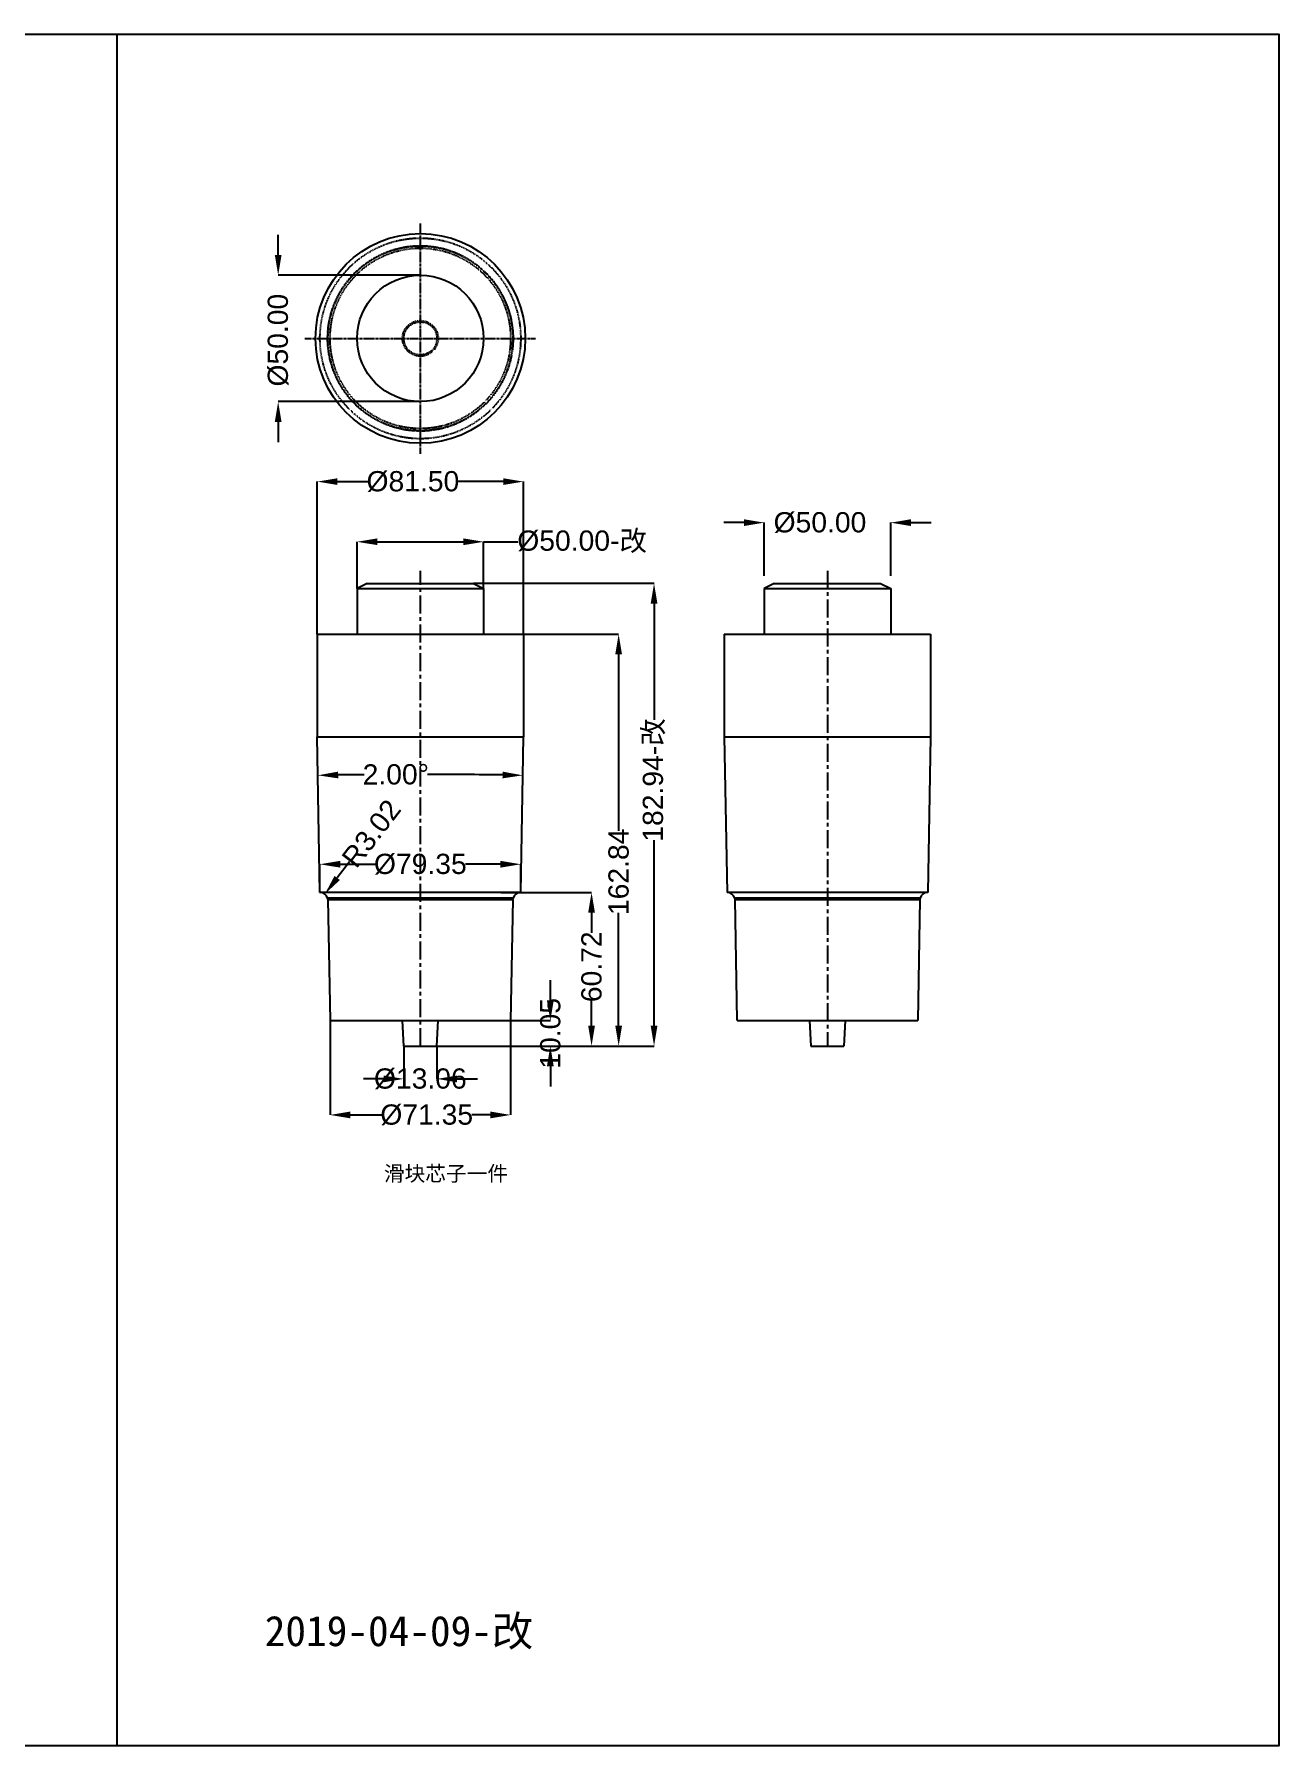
# Model space of a CAD drawing. Header units: millimetres. Extents: x 2203 to 3198, y 1512 to 2189.
# Drawn here: x 2706 to 3198, y 1512 to 2189 of the extents above; entities that cross this region are included whole.
import ezdxf

# ---------------------------------------------------------------- set-up
doc = ezdxf.new("R2010")
doc.units = ezdxf.units.MM
doc.linetypes.add('CENTER', pattern=[0.6, 0.375, -0.075, 0.075, -0.075])
doc.linetypes.add('HIDDEN', pattern=[0.2, 0.1, -0.1])
doc.layers.add('DEFAULT_2', color=8, linetype='HIDDEN')
doc.styles.get("Standard").update_dxf_attribs({"font": 'arial.ttf'})
doc.dimstyles.new('11', dxfattribs={"dimtxt": 8, "dimasz": 8, "dimexe": 0, "dimexo": 0, "dimgap": 0, "dimtad": 0, "dimzin": 0, "dimdsep": 46, "dimtxsty": 'Standard', "dimcen": 0, "dimclrd": 4, "dimclre": 4, "dimclrt": 6, "dimazin": 0, "dimtfac": 1, "dimtofl": 0, "dimtmove": 0, "dimatfit": 3, "dimfxl": 0, "dimtolj": 1, "dimtzin": 0, "dimarcsym": 0})

# ---------------------------------------------------------------- blocks, each defined once
blk = doc.blocks.new('*D36')
at = {"color": 4, "lineweight": -2, "transparency": 16777216}
for p, q in [((2802.59, 2101.7), (2802.59, 2109.7)), ((2858.78, 2093.7), (2802.59, 2093.7)), ((2858.78, 2043.7), (2802.59, 2043.7)), ((2802.59, 2035.7), (2802.59, 2027.7))]:
    blk.add_line(p, q, dxfattribs=at)
at = {"color": 4, "transparency": 16777216}
for points in [[(2801.25, 2101.7), (2803.92, 2101.7), (2802.59, 2093.7)], [(2801.25, 2035.7), (2803.92, 2035.7), (2802.59, 2043.7)]]:
    blk.add_solid(points, dxfattribs=at)
at = {"layer": 'Defpoints', "color": 0, "transparency": 16777216}
for p in [(2858.78, 2093.7), (2802.59, 2043.7), (2858.78, 2043.7)]:
    blk.add_point(p, dxfattribs=at)
at = {"color": 6, "transparency": 16777216, "insert": (2802.59, 2068), "char_height": 8, "attachment_point": 5, "rotation": 90}
blk.add_mtext('\\A1;%%c50.00', dxfattribs=at)
blk = doc.blocks.new('*D44')
at = {"color": 4, "lineweight": -2, "transparency": 16777216}
for p, q in [((2852.25, 1788.92), (2852.25, 1775.93)), ((2865.31, 1788.92), (2865.31, 1775.93)), ((2844.25, 1775.93), (2836.25, 1775.93)), ((2873.31, 1775.93), (2881.31, 1775.93))]:
    blk.add_line(p, q, dxfattribs=at)
at = {"color": 4, "transparency": 16777216}
for points in [[(2844.25, 1777.26), (2844.25, 1774.59), (2852.25, 1775.93)], [(2873.31, 1777.26), (2873.31, 1774.59), (2865.31, 1775.93)]]:
    blk.add_solid(points, dxfattribs=at)
at = {"layer": 'Defpoints', "color": 0, "transparency": 16777216}
for p in [(2852.25, 1788.92), (2865.31, 1788.92), (2852.25, 1775.93)]:
    blk.add_point(p, dxfattribs=at)
at = {"color": 6, "transparency": 16777216, "insert": (2858.78, 1775.93), "char_height": 8, "attachment_point": 5}
blk.add_mtext('\\A1;%%c13.06', dxfattribs=at)
blk = doc.blocks.new('*D45')
at = {"color": 4, "lineweight": -2, "transparency": 16777216}
for p, q in [((2910.17, 1806.97), (2910.17, 1814.97)), ((2864.28, 1798.97), (2910.17, 1798.97)), ((2861.44, 1788.92), (2910.17, 1788.92)), ((2910.17, 1780.92), (2910.17, 1772.92))]:
    blk.add_line(p, q, dxfattribs=at)
at = {"color": 4, "transparency": 16777216}
for points in [[(2908.83, 1806.97), (2911.5, 1806.97), (2910.17, 1798.97)], [(2908.83, 1780.92), (2911.5, 1780.92), (2910.17, 1788.92)]]:
    blk.add_solid(points, dxfattribs=at)
at = {"layer": 'Defpoints', "color": 0, "transparency": 16777216}
for p in [(2864.28, 1798.97), (2910.17, 1798.97), (2861.44, 1788.92)]:
    blk.add_point(p, dxfattribs=at)
at = {"color": 6, "transparency": 16777216, "insert": (2910.17, 1793.94), "char_height": 8, "attachment_point": 5, "rotation": 90}
blk.add_mtext('\\A1;10.05', dxfattribs=at)
blk = doc.blocks.new('*D46')
at = {"color": 4, "lineweight": -2, "transparency": 16777216}
for p, q in [((2890.77, 1849.64), (2926.46, 1849.64)), ((2926.46, 1841.64), (2926.46, 1833.73)), ((2926.46, 1796.92), (2926.46, 1806.77)), ((2862.98, 1788.92), (2926.46, 1788.92))]:
    blk.add_line(p, q, dxfattribs=at)
at = {"color": 4, "transparency": 16777216}
for points in [[(2925.12, 1841.64), (2927.79, 1841.64), (2926.46, 1849.64)], [(2925.12, 1796.92), (2927.79, 1796.92), (2926.46, 1788.92)]]:
    blk.add_solid(points, dxfattribs=at)
at = {"layer": 'Defpoints', "color": 0, "transparency": 16777216}
for p in [(2890.77, 1849.64), (2926.46, 1849.64), (2862.98, 1788.92)]:
    blk.add_point(p, dxfattribs=at)
at = {"color": 6, "transparency": 16777216, "insert": (2926.46, 1820.25), "char_height": 8, "attachment_point": 5, "rotation": 90}
blk.add_mtext('\\A1;60.72', dxfattribs=at)
blk = doc.blocks.new('*D47')
at = {"color": 4, "lineweight": -2, "transparency": 16777216}
for p, q in [((2819.11, 1849.64), (2819.11, 1860.79)), ((2827.11, 1860.79), (2840.9, 1860.79)), ((2890.46, 1860.79), (2876.66, 1860.79)), ((2898.46, 1849.64), (2898.46, 1860.79))]:
    blk.add_line(p, q, dxfattribs=at)
at = {"color": 4, "transparency": 16777216}
for points in [[(2827.11, 1862.13), (2827.11, 1859.46), (2819.11, 1860.79)], [(2890.46, 1862.13), (2890.46, 1859.46), (2898.46, 1860.79)]]:
    blk.add_solid(points, dxfattribs=at)
at = {"layer": 'Defpoints', "color": 0, "transparency": 16777216}
for p in [(2819.11, 1860.79), (2819.11, 1849.64), (2898.46, 1849.64)]:
    blk.add_point(p, dxfattribs=at)
at = {"color": 6, "transparency": 16777216, "insert": (2858.78, 1860.79), "char_height": 8, "attachment_point": 5}
blk.add_mtext('\\A1;%%c79.35', dxfattribs=at)
blk = doc.blocks.new('*D48')
at = {"color": 4, "lineweight": -2, "transparency": 16777216}
for start, end in [(90.5499, 90.8024), (89.1976, 89.92865)]:
    blk.add_arc((2858.78, -423.34), 2319.65, start, end, dxfattribs=at)
at = {"color": 4, "transparency": 16777216}
for points in [[(2826.32, 1894.75), (2826.28, 1897.41), (2818.3, 1895.95)], [(2891.29, 1897.41), (2891.25, 1894.75), (2899.27, 1895.95)]]:
    blk.add_solid(points, dxfattribs=at)
at = {"layer": 'Defpoints', "color": 0, "transparency": 16777216}
for p in [(2818.03, 1911.23), (2899.53, 1911.23), (2872.28, 1896.27), (2819.11, 1849.64), (2898.46, 1849.64)]:
    blk.add_point(p, dxfattribs=at)
at = {"color": 6, "transparency": 16777216, "insert": (2849.09, 1896.29), "char_height": 8, "attachment_point": 5, "rotation": 0.23928}
blk.add_mtext('\\A1;2.00°', dxfattribs=at)
blk = doc.blocks.new('*D49')
at = {"color": 4, "lineweight": -2, "transparency": 16777216}
blk.add_line((2830.79, 1861.71), (2825.92, 1855.37), dxfattribs=at)
at = {"color": 4, "transparency": 16777216}
blk.add_solid([(2824.86, 1856.18), (2826.98, 1854.56), (2821.05, 1849.02)], dxfattribs=at)
at = {"layer": 'Defpoints', "color": 0, "transparency": 16777216}
for p in [(2821.05, 1849.02), (2819.21, 1846.63)]:
    blk.add_point(p, dxfattribs=at)
at = {"color": 6, "transparency": 16777216, "insert": (2839.42, 1872.96), "char_height": 8, "attachment_point": 5, "rotation": 52.5}
blk.add_mtext('\\A1;R3.02', dxfattribs=at)
blk = doc.blocks.new('*D37')
at = {"color": 4, "lineweight": -2, "transparency": 16777216}
for p, q in [((2883.89, 1951.76), (2937.17, 1951.76)), ((2937.17, 1943.76), (2937.17, 1874)), ((2937.17, 1796.92), (2937.17, 1841.57)), ((2876.71, 1788.92), (2937.17, 1788.92))]:
    blk.add_line(p, q, dxfattribs=at)
at = {"color": 4, "transparency": 16777216}
for points in [[(2935.83, 1943.76), (2938.5, 1943.76), (2937.17, 1951.76)], [(2935.83, 1796.92), (2938.5, 1796.92), (2937.17, 1788.92)]]:
    blk.add_solid(points, dxfattribs=at)
at = {"layer": 'Defpoints', "color": 0, "transparency": 16777216}
for p in [(2883.89, 1951.76), (2876.71, 1788.92), (2937.17, 1788.92)]:
    blk.add_point(p, dxfattribs=at)
at = {"color": 6, "transparency": 16777216, "insert": (2937.17, 1857.79), "char_height": 8, "attachment_point": 5, "rotation": 90}
blk.add_mtext('\\A1;162.84', dxfattribs=at)
blk = doc.blocks.new('*D38')
at = {"color": 4, "lineweight": -2, "transparency": 16777216}
for p, q in [((2879.78, 1971.86), (2951.16, 1971.86)), ((2951.16, 1963.86), (2951.16, 1917.93)), ((2951.16, 1796.92), (2951.16, 1870.3)), ((2881.62, 1788.92), (2951.16, 1788.92))]:
    blk.add_line(p, q, dxfattribs=at)
at = {"color": 4, "transparency": 16777216}
for points in [[(2949.82, 1963.86), (2952.49, 1963.86), (2951.16, 1971.86)], [(2949.82, 1796.92), (2952.49, 1796.92), (2951.16, 1788.92)]]:
    blk.add_solid(points, dxfattribs=at)
at = {"layer": 'Defpoints', "color": 0, "transparency": 16777216}
for p in [(2879.78, 1971.86), (2951.16, 1971.86), (2881.62, 1788.92)]:
    blk.add_point(p, dxfattribs=at)
at = {"color": 6, "transparency": 16777216, "insert": (2951.16, 1894.12), "char_height": 8, "attachment_point": 5, "rotation": 90}
blk.add_mtext('\\A1;{\\C1;182.94-\\fSimSun|b0|i0|c134|p2;改}', dxfattribs=at)
blk = doc.blocks.new('*D50')
at = {"color": 4, "lineweight": -2, "transparency": 16777216}
for p, q in [((2823.1, 1798.97), (2823.1, 1761.68)), ((2894.46, 1798.97), (2894.46, 1761.68)), ((2831.1, 1761.68), (2843.42, 1761.68)), ((2886.46, 1761.68), (2879.18, 1761.68))]:
    blk.add_line(p, q, dxfattribs=at)
at = {"color": 4, "transparency": 16777216}
for points in [[(2831.1, 1763.01), (2831.1, 1760.34), (2823.1, 1761.68)], [(2886.46, 1763.01), (2886.46, 1760.34), (2894.46, 1761.68)]]:
    blk.add_solid(points, dxfattribs=at)
at = {"layer": 'Defpoints', "color": 0, "transparency": 16777216}
for p in [(2823.1, 1798.97), (2894.46, 1798.97), (2823.1, 1761.68)]:
    blk.add_point(p, dxfattribs=at)
at = {"color": 6, "transparency": 16777216, "insert": (2861.3, 1761.68), "char_height": 8, "attachment_point": 5}
blk.add_mtext('\\A1;%%c71.35', dxfattribs=at)
blk = doc.blocks.new('*D41')
at = {"color": 4, "lineweight": -2, "transparency": 16777216}
for p, q in [((2986.69, 1995.85), (2978.69, 1995.85)), ((2994.69, 1974.86), (2994.69, 1995.85)), ((3044.69, 1974.86), (3044.69, 1995.85)), ((3052.69, 1995.85), (3060.69, 1995.85))]:
    blk.add_line(p, q, dxfattribs=at)
at = {"color": 4, "transparency": 16777216}
for points in [[(2986.69, 1997.19), (2986.69, 1994.52), (2994.69, 1995.85)], [(3052.69, 1997.19), (3052.69, 1994.52), (3044.69, 1995.85)]]:
    blk.add_solid(points, dxfattribs=at)
at = {"layer": 'Defpoints', "color": 0, "transparency": 16777216}
for p in [(2994.69, 1995.85), (2994.69, 1974.86), (3044.69, 1974.86)]:
    blk.add_point(p, dxfattribs=at)
at = {"color": 6, "transparency": 16777216, "insert": (3016.74, 1995.85), "char_height": 8, "width": 35.6726, "attachment_point": 5}
blk.add_mtext('\\A1;{\\C1;%%C50.00}', dxfattribs=at)
blk = doc.blocks.new('*D42')
at = {"color": 4, "lineweight": -2, "transparency": 16777216}
for p, q in [((2833.78, 1969.86), (2833.78, 1988.29)), ((2841.78, 1988.29), (2875.78, 1988.29)), ((2883.78, 1969.86), (2883.78, 1988.29)), ((2883.78, 1988.29), (2897.31, 1988.29))]:
    blk.add_line(p, q, dxfattribs=at)
at = {"color": 4, "transparency": 16777216}
for points in [[(2841.78, 1989.62), (2841.78, 1986.96), (2833.78, 1988.29)], [(2875.78, 1989.62), (2875.78, 1986.96), (2883.78, 1988.29)]]:
    blk.add_solid(points, dxfattribs=at)
at = {"layer": 'Defpoints', "color": 0, "transparency": 16777216}
for p in [(2833.78, 1988.29), (2833.78, 1969.86), (2883.78, 1969.86)]:
    blk.add_point(p, dxfattribs=at)
at = {"color": 6, "transparency": 16777216, "insert": (2922.75, 1988.29), "char_height": 8, "width": 66.2248, "attachment_point": 5}
blk.add_mtext('\\A1;{\\C1;%%C50.00-\\fSimSun|b0|i0|c134|p2;改}', dxfattribs=at)
blk = doc.blocks.new('*D43')
at = {"color": 4, "lineweight": -2, "transparency": 16777216}
for p, q in [((2818.03, 1951.76), (2818.03, 2012.08)), ((2826.03, 2012.08), (2838, 2012.08)), ((2891.53, 2012.08), (2873.68, 2012.08)), ((2899.53, 1951.76), (2899.53, 2012.08))]:
    blk.add_line(p, q, dxfattribs=at)
at = {"color": 4, "transparency": 16777216}
for points in [[(2826.03, 2013.41), (2826.03, 2010.75), (2818.03, 2012.08)], [(2891.53, 2013.41), (2891.53, 2010.75), (2899.53, 2012.08)]]:
    blk.add_solid(points, dxfattribs=at)
at = {"layer": 'Defpoints', "color": 0, "transparency": 16777216}
for p in [(2818.03, 2012.08), (2818.03, 1951.76), (2899.53, 1951.76)]:
    blk.add_point(p, dxfattribs=at)
at = {"color": 6, "transparency": 16777216, "insert": (2855.84, 2012.08), "char_height": 8, "attachment_point": 5}
blk.add_mtext('\\A1;%%c81.50', dxfattribs=at)

msp = doc.modelspace()

# ---------------------------------------------------------------- linework, layer by layer
for p, q in [((2738.753, 2188.956), (2738.753, 1512.265)), ((2837.782, 1971.855), (2833.782, 1969.855)), ((2879.782, 1971.855), (2883.782, 1969.855)), ((2998.685, 1971.855), (2994.685, 1969.855)), ((3040.685, 1971.855), (3044.685, 1969.855)), ((2818.032, 1951.755), (2818.032, 1911.227)), ((2899.532, 1951.755), (2899.532, 1911.227)), ((2818.032, 1911.227), (2899.532, 1911.227))]:
    msp.add_line(p, q)
at = {"color": 1, "linetype": 'CENTER', "ltscale": 2.578558}
for p, q in [((2858.782, 2023.095), (2858.782, 2114.301)), ((2813.179, 2068.698), (2904.385, 2068.698))]:
    msp.add_line(p, q, dxfattribs=at)
at = {"color": 1, "linetype": 'CENTER', "ltscale": 19}
for p, q in [((2858.782, 1788.919), (2858.782, 1976.855)), ((3019.685, 1976.855), (3019.685, 1788.919))]:
    msp.add_line(p, q, dxfattribs=at)
at = {"color": 7, "linetype": 'Continuous'}
for p, q in [((2833.782, 1969.855), (2833.782, 1951.755)), ((2833.782, 1969.855), (2883.782, 1969.855)), ((2837.782, 1971.855), (2879.782, 1971.855)), ((2883.782, 1969.855), (2883.782, 1951.755)), ((2994.685, 1969.855), (2994.685, 1951.755)), ((2994.685, 1969.855), (3044.685, 1969.855)), ((2998.685, 1971.855), (3040.685, 1971.855)), ((3044.685, 1969.855), (3044.685, 1951.755)), ((2818.032, 1951.755), (2899.532, 1951.755)), ((2978.935, 1951.755), (3060.435, 1951.755)), ((2819.107, 1849.642), (2818.032, 1911.227)), ((2898.457, 1849.642), (2899.532, 1911.227)), ((2978.935, 1911.227), (2980.01, 1849.642)), ((3060.435, 1911.227), (3059.36, 1849.642)), ((2898.457, 1849.642), (2819.107, 1849.642)), ((2822.268, 1846.873), (2822.124, 1847.41)), ((2895.439, 1847.41), (2822.124, 1847.41)), ((2895.296, 1846.873), (2895.439, 1847.41)), ((3059.36, 1849.642), (2980.01, 1849.642)), ((2983.172, 1846.873), (2983.028, 1847.41)), ((3056.343, 1847.41), (2983.028, 1847.41)), ((3056.343, 1847.41), (3056.199, 1846.873)), ((2822.268, 1846.873), (2823.104, 1798.969)), ((2822.268, 1846.873), (2895.296, 1846.873)), ((2895.296, 1846.873), (2894.459, 1798.969)), ((2984.008, 1798.969), (2983.172, 1846.873)), ((2983.172, 1846.873), (3056.199, 1846.873)), ((3056.199, 1846.873), (3055.363, 1798.969)), ((2823.104, 1798.969), (2894.459, 1798.969)), ((2852.249, 1788.919), (2851.723, 1798.969)), ((2865.314, 1788.919), (2865.841, 1798.969)), ((2984.008, 1798.969), (3055.363, 1798.969)), ((3012.626, 1798.969), (3013.153, 1788.919)), ((3026.745, 1798.969), (3026.218, 1788.919)), ((2852.252, 1788.919), (2865.312, 1788.919)), ((3013.153, 1788.919), (3026.218, 1788.919))]:
    msp.add_line(p, q, dxfattribs=at)
at = {"color": 1}
for p, q in [((2978.935, 1951.755), (2978.935, 1911.227)), ((3060.435, 1951.755), (3060.435, 1911.227)), ((2978.935, 1911.227), (3060.435, 1911.227))]:
    msp.add_line(p, q, dxfattribs=at)
msp.add_lwpolyline([(2202.852, 2188.956), (3198.085, 2188.956), (3198.085, 1512.265), (2202.852, 1512.265)], close=True)
at = {"color": 7, "linetype": 'Continuous'}
msp.add_circle((2858.782, 2068.698), 41.457, dxfattribs=at)
msp.add_circle((2858.782, 2068.698), 25)
for centre, start, end in [((2819.212, 1846.629), 15, 90), ((2898.352, 1846.629), 90, 165), ((2980.116, 1846.629), 15, 90), ((3059.255, 1846.629), 90, 165)]:
    msp.add_arc(centre, 3.015, start, end, dxfattribs=at)
at = {"layer": 'DEFAULT_2', "color": 8, "linetype": 'HIDDEN'}
for p, q in [((2819.107, 1849.642), (2819.212, 1849.644)), ((2898.457, 1849.642), (2898.352, 1849.644)), ((2980.01, 1849.642), (2980.116, 1849.644)), ((3059.36, 1849.642), (3059.255, 1849.644))]:
    msp.add_line(p, q, dxfattribs=at)
for radius in [39.675, 36.658, 36.514, 35.678, 7.059, 6.532]:
    msp.add_circle((2858.782, 2068.698), radius, dxfattribs=at)

# ---------------------------------------------------------------- texts
at = {"attachment_point": 1}
for s, insert, char_height, width in [('{\\fSimSun|b0|i0|c134|p2;滑块芯子一件}', (2844.363, 1741.513), 6, 109.16626), ('{\\fSimSun|b0|i0|c134|p2;2019-04-09-改}', (2797.273, 1563.659), 12, 130.84867)]:
    msp.add_mtext(s, dxfattribs=dict(at, insert=insert, char_height=char_height, width=width))

# ---------------------------------------------------------------- dimensions: what is measured, and where the dimension line sits
dim = msp.add_linear_dim(base=(2802.587, 2043.698), p1=(2858.782, 2093.698), p2=(2858.782, 2043.698), angle=90, text='%%c<>', dimstyle='11')
dim.commit()
dim.dimension.update_dxf_attribs({"geometry": '*D36', "text_midpoint": (2802.587, 2067.996), "dimtype": 160})
for base, p1, p2, text, picture, middle in [((2818.032, 2012.079), (2899.532, 1951.755), (2818.032, 1951.755), '%%c<>', '*D43', (2855.841, 2012.079)), ((2994.685, 1995.853), (3044.685, 1974.855), (2994.685, 1974.855), '{\\C1;%%C<>}', '*D41', (3016.744, 1995.853)), ((2833.782, 1988.29), (2883.782, 1969.855), (2833.782, 1969.855), '{\\C1;%%C50.00-\\fSimSun|b0|i0|c134|p2;改}', '*D42', (2922.751, 1988.29)), ((2819.107, 1860.794), (2898.457, 1849.642), (2819.107, 1849.642), '%%c<>', '*D47', (2858.782, 1860.794)), ((2823.104407785, 1761.677005377), (2894.459407777, 1798.968807657), (2823.104407785, 1798.968807657), '%%c<>', '*D50', (2861.301625375, 1761.677005377)), ((2852.249, 1775.928), (2865.312, 1788.919), (2852.249, 1788.919), '%%c<>', '*D44', (2858.781, 1775.928))]:
    dim = msp.add_linear_dim(base=base, p1=p1, p2=p2, text=text, dimstyle='11')
    dim.commit()
    dim.dimension.update_dxf_attribs({"geometry": picture, "text_midpoint": middle, "dimtype": 160})
at = {"color": 1}
dim = msp.add_linear_dim(base=(2951.156, 1971.855), p1=(2881.624, 1788.919), p2=(2879.782, 1971.855), angle=90, text='{\\C1;<>-\\fSimSun|b0|i0|c134|p2;改}', dimstyle='11', dxfattribs=at)
dim.commit()
dim.dimension.update_dxf_attribs({"geometry": '*D38', "text_midpoint": (2951.156, 1894.115), "dimtype": 160})
for base, p1, p2, picture, middle in [((2937.167, 1788.919), (2883.891, 1951.755), (2876.712, 1788.919), '*D37', (2937.167, 1857.787)), ((2926.456, 1849.642), (2862.977, 1788.919), (2890.772, 1849.642), '*D46', (2926.456, 1820.247)), ((2910.166, 1798.969), (2861.437, 1788.919), (2864.275, 1798.969), '*D45', (2910.166, 1793.944))]:
    dim = msp.add_linear_dim(base=base, p1=p1, p2=p2, angle=90, dimstyle='11')
    dim.commit()
    dim.dimension.update_dxf_attribs({"geometry": picture, "text_midpoint": middle, "dimtype": 160})
dim = msp.add_angular_dim_2l(base=(2872.277, 1896.268), line1=((2819.107, 1849.642), (2818.032, 1911.227)), line2=((2898.457, 1849.642), (2899.532, 1911.227)), dimstyle='11')
dim.commit()
dim.dimension.update_dxf_attribs({"geometry": '*D48', "text_midpoint": (2849.095, 1896.287), "dimtype": 162})
dim = msp.add_radius_dim(center=(2819.212, 1846.629), mpoint=(2821.048, 1849.021), dimstyle='11')
dim.commit()
dim.dimension.update_dxf_attribs({"geometry": '*D49', "text_midpoint": (2839.418, 1872.962)})

doc.saveas('drawing.dxf')
